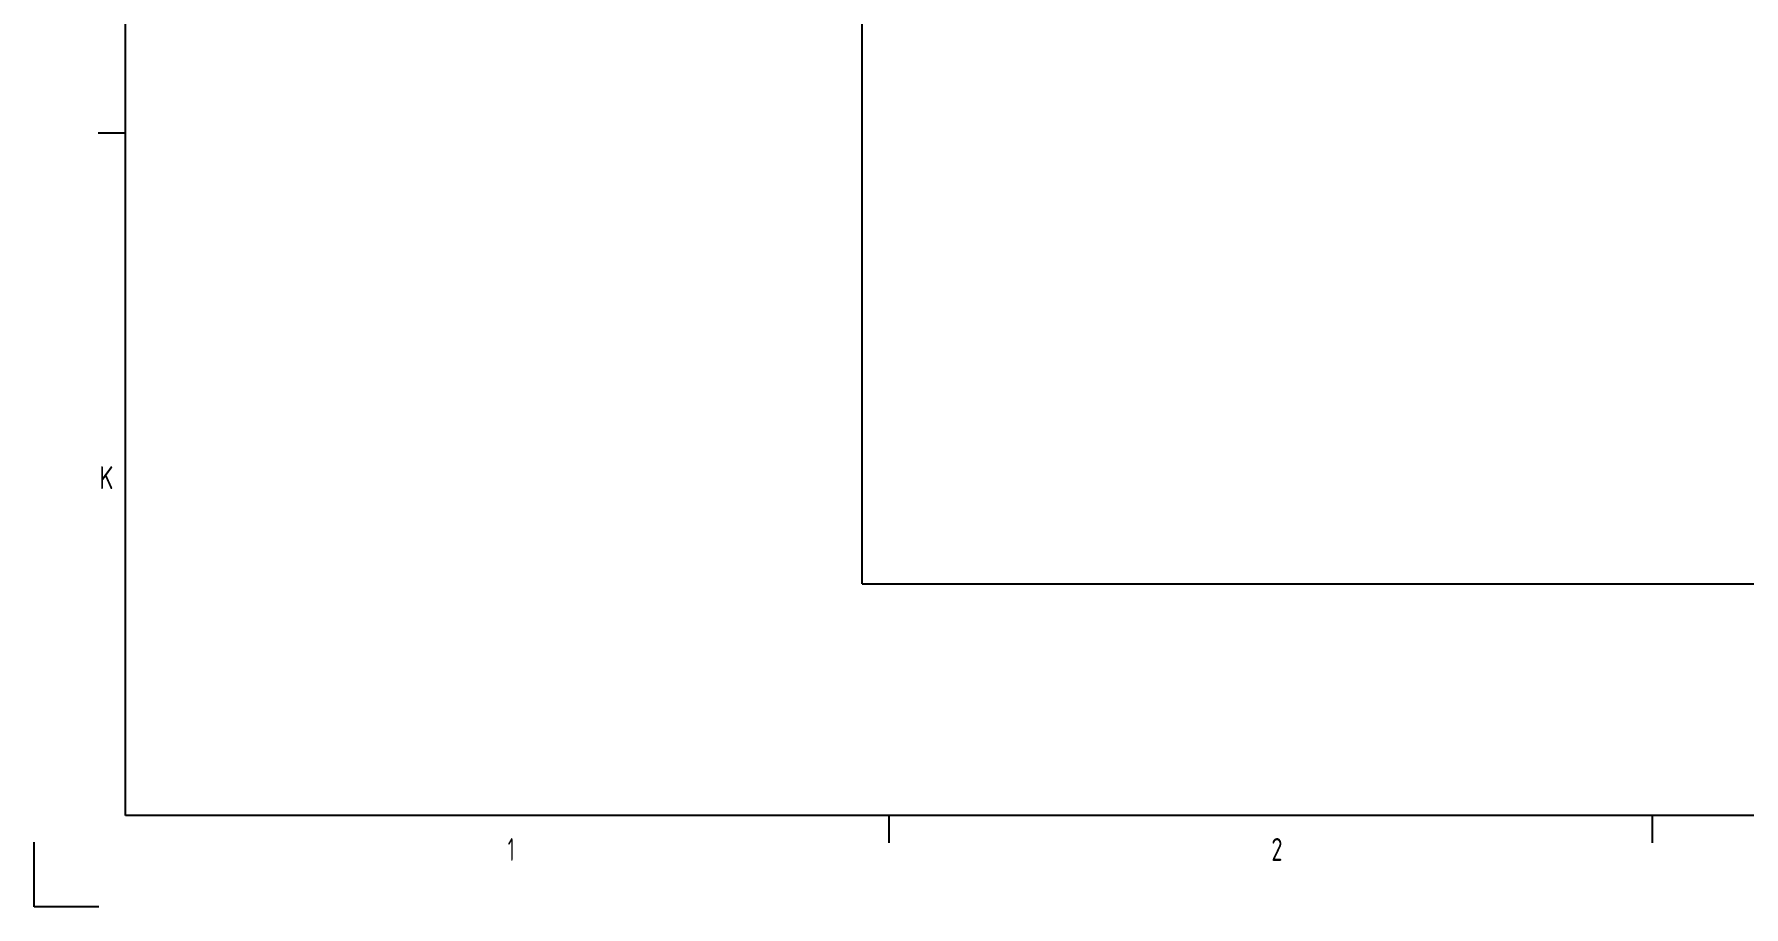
# Model space of a CAD drawing. Header units: millimetres. Extents: x 0 to 1189, y 0 to 841.
# Drawn here: x 0 to 187, y 0 to 95.4 of the extents above; entities that cross this region are included whole.
import ezdxf

# ---------------------------------------------------------------- set-up
doc = ezdxf.new("R2010")
doc.units = ezdxf.units.MM
doc.layers.add('1', color=7, linetype='CONTINUOUS', true_color=0xffffff)
doc.layers.add('162', color=7, linetype='CONTINUOUS', true_color=0xffffff)
doc.styles.add('iso-1', font='isocp.shx')

msp = doc.modelspace()

# ---------------------------------------------------------------- linework, layer by layer
at = {"layer": '1', "color": 251, "linetype": 'Continuous'}
for q in [(90.564, 427.855), (640.45, 35.306)]:
    msp.add_line((90.564, 35.306), q, dxfattribs=at)
at = {"layer": '162', "color": 163, "linetype": 'Continuous'}
for p, q in [((10, 10), (10, 831)), ((10, 10), (10, 410)), ((7, 84.64), (10, 84.64)), ((1179, 10), (10, 10)), ((93.5, 7), (93.5, 10)), ((177, 7), (177, 10)), ((0, 0), (0, 7.071)), ((7.071, 0), (0, 0))]:
    msp.add_line(p, q, dxfattribs=at)

# ---------------------------------------------------------------- texts
at = {"layer": '162', "color": 163, "linetype": 'Continuous', "char_height": 2.5, "attachment_point": 7, "line_spacing_factor": 0.963855, "style": 'iso-1'}
for s, insert in [('\\W00.835;K ', (7.125, 45.676)), ('\\W00.625;1 ', (51.815, 5.021)), ('\\W00.795;2 ', (135.315, 5.021))]:
    msp.add_mtext(s, dxfattribs=dict(at, insert=insert))

doc.saveas('drawing.dxf')
